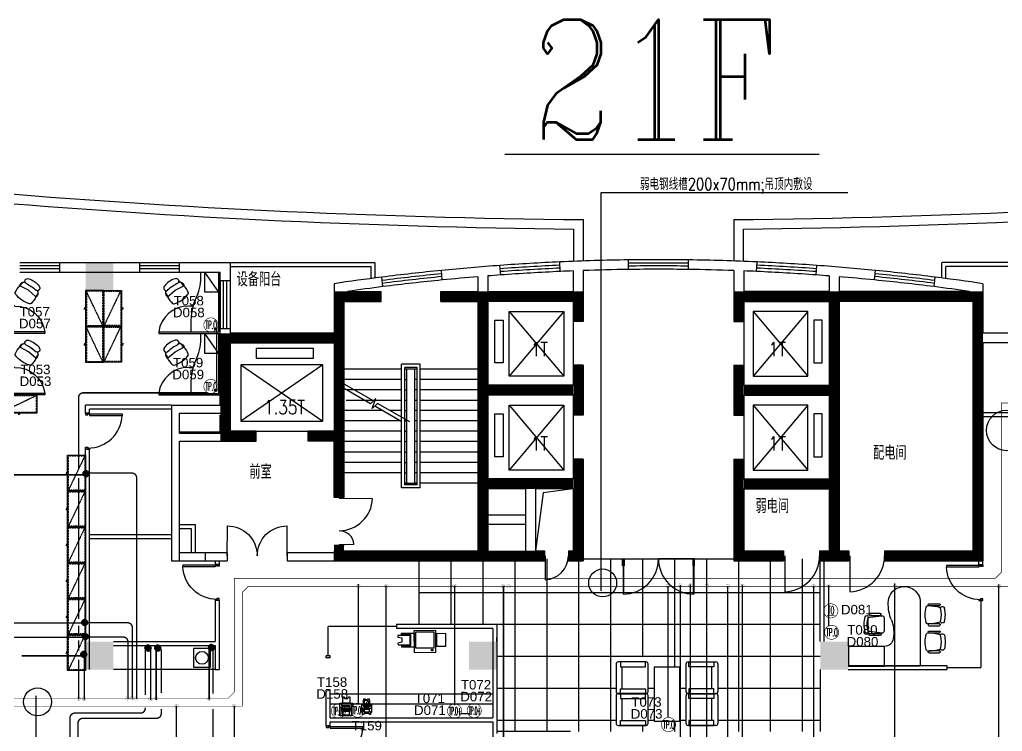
# Model space of a CAD drawing. Header units: millimetres. Extents: x 837 to 93978, y 508 to 34543.
# Drawn here: x 27248 to 58259, y 12070 to 34543 of the extents above; entities that cross this region are included whole.
import ezdxf
from ezdxf.enums import TextEntityAlignment as Align

# ---------------------------------------------------------------- set-up
doc = ezdxf.new("R2010")
doc.units = ezdxf.units.MM
doc.linetypes.add('ACAD_ISO04W100', pattern=[30.5, 24, -3, 0.5, -3])
doc.linetypes.add('DASH', pattern=[0.35, 0.25, -0.1])
for name, color, linetype in [('-', 8, 'Continuous'), ('F-fur', 8, 'Continuous'), ('PDS-V', 3, 'Continuous'), ('WINDOW', 8, 'Continuous'), ('WINDOW_TEXT', 8, 'Continuous'), ('图层1', 8, 'Continuous'), ('图层2', 8, 'Continuous'), ('图层3', 8, 'Continuous'), ('图层4', 8, 'Continuous'), ('电气设备', 4, 'Continuous'), ('电气连接线', 4, 'Continuous')]:
    doc.layers.add(name, color=color, linetype=linetype)
doc.styles.add('-宋体', font='romanc.shx', dxfattribs={"width": 0.8, "bigfont": 'hzfs3.shx'})
doc.styles.add('ARIAL', font='ARIAL.TTF')
doc.styles.add('IDQSTYLE', font='romanc.shx', dxfattribs={"width": 0.7, "bigfont": 'hzfs3.shx'})
doc.styles.add('SIMPLEX', font='SIMPLEX.SHX')

# ---------------------------------------------------------------- blocks, each defined once
blk = doc.blocks.new('A$C49FA00D0')
at = {"layer": '图层4'}
for p, q in [((22, 100), (22, 915)), ((22, 915), (62, 915)), ((62, 100), (62, 914)), ((22, 100), (62, 100))]:
    blk.add_line(p, q, dxfattribs=at)
for points in [[(0, 0), (45, 0), (45, 60), (22, 60), (22, 100), (0, 100), (0, 0), (0, 100)], [(900, 0), (855, 0), (855, 60), (877, 60), (877, 100), (900, 100), (900, 0), (900, 100)]]:
    blk.add_lwpolyline(points, close=True, dxfattribs=at)
at = {"layer": '图层4', "color": 8}
blk.add_arc((22, 60), 855, 0, 87.3185, dxfattribs=at)
blk = doc.blocks.new('A$C63C96F4B')
at = {"layer": '图层1', "color": 8, "linetype": 'DASH', "ltscale": 0.5}
blk.add_line((880, 20), (20, 430), dxfattribs=at)
at = {"layer": '图层1'}
for p in [(424, 480), (450, 450), (476, 480)]:
    blk.add_line(p, (450, 480), dxfattribs=at)
blk.add_lwpolyline([(0, 450), (900, 450), (900, 0), (0, 0)], close=True, dxfattribs=at)
at = {"layer": '图层1', "color": 8, "linetype": 'DASH', "ltscale": 0.5}
blk.add_lwpolyline([(20, 430), (880, 430), (880, 20), (20, 20)], close=True, dxfattribs=at)
blk = doc.blocks.new('A$C2497704E')
at = {"layer": '图层2'}
blk.add_blockref('A$C63C96F4B', (0, 0), dxfattribs=at)
blk = doc.blocks.new('A$C10FB1B64')
at = {"layer": 'F-fur'}
for p, q in [((40, 1540), (0, 1540)), ((0, 1540), (0, 0)), ((40, 1540), (40, 40)), ((965, 1360), (916, 1325)), ((921, 1319), (1083, 1131)), ((1083, 1131), (1199, 913)), ((340, 740), (40, 740)), ((690, 790), (690, 681)), ((1254, 939), (1203, 906)), ((1040, 40), (1540, 390)), ((1540, 490), (1540, 0)), ((40, 40), (1540, 40)), ((0, 0), (1540, 0))]:
    blk.add_line(p, q, dxfattribs=at)
blk.add_lwpolyline([(1540, 390), (1540, 40), (1040, 40), (1040, 390)], close=True, dxfattribs=at)
blk.add_circle((115, 115), 30, dxfattribs=at)
for centre, radius, start, end in [((-52, 804), 742, 358.9358, 82.8929), ((227, -991), 1734, 63.6429, 86.2684), ((1422, 1658), 1174, 248.814, 275.7904)]:
    blk.add_arc(centre, radius, start, end, dxfattribs=at)
for centre, major_axis, start_param, end_param in [((1079, 927), (-298, 298), -0.403049, 0.092097), ((923, 1322), (-5.14, 5.14), 0.308697, 1.430486), ((926, 1301), (-12.5, 12.5), -1.301454, -0.54503), ((1063, 1191), (-127, 127), -0.635982, 0.056251), ((1020, 1195), (-123, 123), -0.963916, -0.461556), ((1058, 1386), (14.8, 14.8), 3.597668, 3.80544), ((1055, 1390), (-17.6, 17.6), 2.376726, 2.802782), ((1050, 1406), (-29.2, 29.2), 2.757139, 3.432729), ((1121, 1355), (-35.2, 35.2), 0.395613, 1.540845), ((161, 500), (874, 874), 5.972474, 6.224567), ((1082, 1390), (-3.92, 3.92), 3.282962, 4.531988), ((1144, 1341), (-53.3, 53.3), -0.160476, 0.062201), ((1143, 1336), (55.9, 55.9), 0.164484, 1.361381), ((835, 962), (399, 399), 5.806759, 6.390282), ((787, 1169), (-30.2, 30.2), 0.086926, 1.163311), ((1438, 1374), (-513, 513), 1.094972, 1.677291), ((1131, 1091), (127, 127), 4.286808, 4.979041), ((1120, 1050), (-123, 123), 3.233819, 3.736179), ((1305, 1086), (-35.2, 35.2), 1.231418, 2.37665), ((1312, 1016), (14.8, 14.8), 2.108416, 2.316187), ((1315, 1012), (17.6, 17.6), 1.540277, 1.966334), ((1327, 1001), (-29.2, 29.2), -0.660466, 0.015124), ((1324, 1037), (3.92, 3.92), 6.094257, 7.343283), ((1301, 1112), (-53.3, 53.3), 2.710062, 2.932738), ((1296, 1113), (-55.9, 55.9), 2.981679, 4.178576), ((1012, 842), (30.2, 30.2), 3.179511, 4.25637), ((891, 1201), (-298, 298), 2.680166, 3.175312), ((1203, 913), (-5.14, 5.14), 1.341777, 2.463566), ((1185, 923), (12.5, 12.5), 4.888089, 5.644514)]:
    blk.add_ellipse(centre, major_axis=major_axis, ratio=1, start_param=start_param, end_param=end_param, dxfattribs=at)
blk = doc.blocks.new('A$C67443EF0')
at = {"layer": '图层4', "ltscale": 0.3}
for p, q in [((0, 1800), (0, 1760)), ((177, 1800), (0, 1800)), ((0, 1760), (177, 1760)), ((177, 1760), (177, 1800)), ((0, 0), (0, 40)), ((0, 40), (177, 40)), ((177, 0), (0, 0)), ((177, 40), (177, 0))]:
    blk.add_line(p, q, dxfattribs=at)
at = {"layer": '图层4'}
for p, q in [((0, 1787), (887, 1787)), ((0, 1773), (887, 1773)), ((0, 27), (887, 27)), ((0, 13), (887, 13))]:
    blk.add_line(p, q, dxfattribs=at)
at = {"layer": '图层4', "color": 8}
for p in [(0, 1780), (0, 20)]:
    blk.add_line(p, (0, 900), dxfattribs=at)
blk.add_arc((0, 1787), 887, 270, 0, dxfattribs=at)
blk.add_ellipse((0, 13), major_axis=(0, 887), ratio=1, start_param=4.712302, end_param=6.283098, dxfattribs=at)
blk = doc.blocks.new('A$C29CF194B')
at = {"layer": '图层2', "rotation": 270}
blk.add_blockref('A$C67443EF0', (0, 887), dxfattribs=at)
blk = doc.blocks.new('A$C71340A85')
at = {"layer": '图层3'}
blk.add_line((0, 887), (3770, 887), dxfattribs=at)
at = {"layer": '-'}
blk.add_blockref('A$C29CF194B', (985, 0), dxfattribs=at)
blk = doc.blocks.new('EQ-COPY')
at = {"layer": 'F-fur'}
for points in [[(295, 589), (-295, 589), (-295, 0), (295, 0)], [(-316, 421), (-568, 421), (-568, 84), (-316, 84)], [(253, 463), (-253, 463), (-253, 42), (253, 42)], [(295, 63), (295, 442), (631, 442), (631, 400), (379, 400), (379, 105), (631, 105), (631, 63)], [(731, 172), (626, 193), (626, 312), (731, 333), (731, 379), (400, 379), (400, 126), (731, 126)]]:
    blk.add_lwpolyline(points, close=True, dxfattribs=at)
blk.add_circle((-195, 528), 23.7, dxfattribs=at)
blk = doc.blocks.new('EQ-F')
at = {"layer": 'F-fur'}
blk.add_line((-160, -89), (-160, -37), dxfattribs=at)
for points in [[(-40, 224), (0, 224), (0, 0), (-320, 0), (-320, 224), (-280, 224)], [(-20, 17), (-20, 112), (-300, 112), (-300, 17)], [(-76, 204), (-40, 204), (-40, 296), (-62, 296), (-82, 268), (-238, 268), (-258, 296), (-280, 296), (-280, 204), (-244, 204)], [(-224, -20), (-244, -20), (-244, -151), (-264, -151), (-264, 0), (-56, 0), (-56, -151), (-76, -151), (-76, -20), (-96, -20)], [(-224, -20), (-244, -20), (-244, -184), (-201, -184), (-181, -164), (-139, -164), (-119, -184), (-76, -184), (-76, -20), (-96, -20)], [(-190, -54), (-160, -37), (-130, -54)], [(-136, -151), (-96, -111), (-136, -111), (-136, -151)]]:
    blk.add_lwpolyline(points, dxfattribs=at)
for points in [[(-244, 131), (-76, 131), (-76, 224), (-244, 224)], [(-240, 47), (-220, 47), (-220, 57), (-240, 57)], [(-240, 37), (-220, 37), (-220, 47), (-240, 47)], [(-240, 27), (-220, 27), (-220, 37), (-240, 37)], [(-240, 17), (-220, 17), (-220, 27), (-240, 27)], [(-96, 0), (-224, 0), (-224, -151), (-136, -151), (-136, -111), (-96, -111)], [(-220, 47), (-200, 47), (-200, 57), (-220, 57)], [(-220, 37), (-200, 37), (-200, 47), (-220, 47)], [(-220, 27), (-200, 27), (-200, 37), (-220, 37)], [(-220, 17), (-200, 17), (-200, 27), (-220, 27)], [(-216, 97), (-104, 97), (-104, 67), (-216, 67)], [(-200, 47), (-180, 47), (-180, 57), (-200, 57)], [(-200, 37), (-180, 37), (-180, 47), (-200, 47)], [(-200, 27), (-180, 27), (-180, 37), (-200, 37)], [(-200, 17), (-180, 17), (-180, 27), (-200, 27)], [(-180, 47), (-160, 47), (-160, 57), (-180, 57)], [(-180, 37), (-160, 37), (-160, 47), (-180, 47)], [(-180, 27), (-160, 27), (-160, 37), (-180, 37)], [(-180, 17), (-160, 17), (-160, 27), (-180, 27)], [(-160, 47), (-140, 47), (-140, 57), (-160, 57)], [(-160, 37), (-140, 37), (-140, 47), (-160, 47)], [(-160, 27), (-140, 27), (-140, 37), (-160, 37)], [(-160, 17), (-140, 17), (-140, 27), (-160, 27)], [(-140, 47), (-120, 47), (-120, 57), (-140, 57)], [(-140, 37), (-120, 37), (-120, 47), (-140, 47)], [(-140, 27), (-120, 27), (-120, 37), (-140, 37)], [(-140, 17), (-120, 17), (-120, 27), (-140, 27)], [(-120, 47), (-100, 47), (-100, 57), (-120, 57)], [(-120, 37), (-100, 37), (-100, 47), (-120, 47)], [(-120, 27), (-100, 27), (-100, 37), (-120, 37)], [(-120, 17), (-100, 17), (-100, 27), (-120, 27)], [(-100, 47), (-80, 47), (-80, 57), (-100, 57)], [(-100, 37), (-80, 37), (-80, 47), (-100, 47)], [(-100, 27), (-80, 27), (-80, 37), (-100, 37)], [(-100, 17), (-80, 17), (-80, 27), (-100, 27)]]:
    blk.add_lwpolyline(points, close=True, dxfattribs=at)
blk.add_circle((-46, 34), 15, dxfattribs=at)
blk = doc.blocks.new('EQ-P')
at = {"layer": 'F-fur'}
for p, q in [((-83, 335), (-83, 47)), ((-273, 263), (-165, 263)), ((-273, 227), (-165, 227)), ((-273, 191), (-165, 191)), ((-273, 155), (-165, 155)), ((-273, 119), (-165, 119))]:
    blk.add_line(p, q, dxfattribs=at)
for points in [[(-395, 0), (0, 0), (0, 403), (-83, 403), (-83, 367), (-395, 367)], [(-117, 317), (-117, 65), (-222, 65), (-222, 83), (-165, 83), (-165, 299), (-222, 299), (-222, 317)], [(-16, 363), (-67, 363), (-67, 390), (-16, 390)], [(193, 133), (139, 151), (139, 253), (193, 271), (193, 310), (0, 310), (0, 94), (193, 94)], [(-165, 299), (-165, 83), (-356, 83), (-356, 299)]]:
    blk.add_lwpolyline(points, close=True, dxfattribs=at)
blk = doc.blocks.new('M_A17ORW')
at = {"const_width": 0.02}
for points in [[(-0.481, -0.001), (-0.481, -0.308)], [(0.481, 0.001), (0.481, -0.691)]]:
    blk.add_lwpolyline(points, dxfattribs=at)
for centre, radius, start, end in [((-0.501, -0.003), 0.307, 274.2492, 0.2101), ((0.505, 0.002), 0.699, 180.2762, 268.0603)]:
    blk.add_arc(centre, radius, start, end)
blk = doc.blocks.new('30407095843192')
for radius in [55120, 55036, 54964, 54880]:
    blk.add_arc((0, -54995), radius, 89.2187, 90.7813)
at = {"style": 'SIMPLEX', "flags": 9}
blk.add_attdef('A', text='', height=1, dxfattribs=at).set_placement((0, 0), align=Align.MIDDLE)
blk = doc.blocks.new('30407095841268')
for radius in [55120, 55036, 54964, 54880]:
    blk.add_arc((0, -54995), radius, 89.2187, 90.7813)
at = {"style": 'SIMPLEX', "flags": 9}
blk.add_attdef('A', text='', height=1, dxfattribs=at).set_placement((0, 0), align=Align.MIDDLE)
blk = doc.blocks.new('30407095831224')
for radius in [55120, 55036, 54964, 54880]:
    blk.add_arc((0, -54995), radius, 89.2187, 90.7813)
at = {"style": 'SIMPLEX', "flags": 9}
blk.add_attdef('A', text='', height=1, dxfattribs=at).set_placement((0, 0), align=Align.MIDDLE)
blk = doc.blocks.new('30407095828800')
for radius in [55120, 55036, 54964, 54880]:
    blk.add_arc((0, -54995), radius, 89.2187, 90.7813)
at = {"style": 'SIMPLEX', "flags": 9}
blk.add_attdef('A', text='', height=1, rotation=360, dxfattribs=at).set_placement((0, 0), align=Align.MIDDLE)
blk = doc.blocks.new('30407095819464')
for radius in [55120, 55036, 54964, 54880]:
    blk.add_arc((0, -54995), radius, 89.2187, 90.7813)
at = {"style": 'SIMPLEX', "flags": 9}
blk.add_attdef('A', text='', height=1, dxfattribs=at).set_placement((0, 0), align=Align.MIDDLE)
blk = doc.blocks.new('_WBLK')
for p, q in [((-0.5, 0.5), (0.5, 0.5)), ((0.5, 0.167), (-0.5, 0.167)), ((0.5, -0.167), (-0.5, -0.167)), ((-0.5, -0.5), (0.5, -0.5))]:
    blk.add_line(p, q)
at = {"layer": 'WINDOW_TEXT', "style": 'SIMPLEX', "flags": 9}
blk.add_attdef('A', text='', height=1, dxfattribs=at).set_placement((0, 1.5), align=Align.MIDDLE)
blk = doc.blocks.new('_FZH')
blk.add_solid([(-0.5, -0.5), (0.5, -0.5), (-0.5, 0.5), (0.5, 0.5)])
blk = doc.blocks.new('M_A2ZXL')
blk.add_line((-0.472, 0), (-0.472, -1))
blk.add_arc((-0.5, 0), 1, 271.6231, 0)
blk = doc.blocks.new('M_A3PTU')
for p, q in [((-0.5, 0), (-0.499, -0.498)), ((0.5, 0), (0.499, -0.498))]:
    blk.add_line(p, q)
for centre, start, end in [((0.498, -0.001), 179.9237, 270.115), ((-0.498, -0.001), 269.885, 0.0763)]:
    blk.add_arc(centre, 0.498, start, end)
blk = doc.blocks.new('sczn1')
at = {"layer": '电气设备', "const_width": 15}
for points in [[(-99, 97, -1), (254, 97, -1.674875)], [(-99, 97, 1), (254, 97, 1.674875)]]:
    blk.add_lwpolyline(points, format="xyb", dxfattribs=at)
at = {"layer": '电气设备', "style": 'IDQSTYLE', "width": 0.4}
blk.add_text('TP.O', height=200, dxfattribs=at).set_placement((-58, -5))
blk = doc.blocks.new('sczn3')
at = {"layer": '电气设备', "const_width": 15}
for points in [[(-188, -21, -1), (166, -21, -1.674875)], [(-188, -21, 1), (166, -21, 1.674875)]]:
    blk.add_lwpolyline(points, format="xyb", dxfattribs=at)
at = {"layer": '电气设备', "style": 'IDQSTYLE', "width": 0.3}
blk.add_text('TP.O+', height=200, dxfattribs=at).set_placement((-146, -124))
blk = doc.blocks.new('sczn6')
at = {"layer": '电气设备', "const_width": 15}
for points in [[(-203, 23, -1), (151, 23, -1.674875)], [(-203, 23, 1), (151, 23, 1.674875)]]:
    blk.add_lwpolyline(points, format="xyb", dxfattribs=at)
blk.add_lwpolyline([(-124, -92), (68, -92)], dxfattribs=at)
at = {"layer": '电气设备', "style": 'IDQSTYLE', "width": 0.4}
blk.add_text('TO', height=200, dxfattribs=at).set_placement((-101, -64))
blk = doc.blocks.new('Scz4')
at = {"layer": '电气设备'}
for p, q in [((-74, -17), (10, 67)), ((-73, -35), (28, 65)), ((-71, 5), (-12, 64)), ((-68, -50), (42, 61)), ((-62, -62), (55, 54)), ((-54, -74), (66, 46)), ((-44, -83), (76, 37)), ((-33, -91), (84, 25)), ((-20, -97), (90, 12)), ((-5, -102), (94, -3)), ((13, -103), (96, -20)), ((36, -99), (92, -43))]:
    blk.add_line(p, q, dxfattribs=at)
at = {"layer": '电气设备', "const_width": 10}
blk.add_lwpolyline([(11, 67, -0.198912), (71, 42, -0.198912), (96, -18, -0.198912), (71, -78, -0.198912), (11, -103, -0.198912), (-49, -78, -0.198912), (-74, -18, -0.198912), (-49, 42, -0.198912)], format="xyb", close=True, dxfattribs=at)
blk = doc.blocks.new('A$C170833A6')
at = {"layer": '图层1'}
for p, q in [((1500, 1503), (1501, 2403)), ((1501, 2403), (2001, 2403)), ((2001, 2403), (2000, 1503)), ((676, 1605), (676, 1865)), ((696, 1885), (706, 1885)), ((726, 1865), (726, 1605)), ((770, 1866), (733, 1566)), ((1082, 1910), (820, 1910)), ((1169, 1566), (1131, 1866)), ((1176, 1865), (1176, 1605)), ((1206, 1885), (1196, 1885)), ((1226, 1605), (1226, 1865)), ((706, 1585), (696, 1585)), ((782, 1510), (1119, 1510)), ((1196, 1585), (1206, 1585)), ((2000, 1503), (1500, 1503)), ((2000, 1503), (1500, 1503)), ((2000, 1503), (1500, 1503)), ((2000, 603), (2000, 1503)), ((400, 604), (2000, 603)), ((433, 385), (433, 125)), ((463, 405), (453, 405)), ((483, 125), (483, 385)), ((933, 125), (933, 385)), ((953, 405), (963, 405)), ((983, 385), (983, 125)), ((1116, 385), (1116, 125)), ((1146, 405), (1136, 405)), ((1166, 125), (1166, 385)), ((1616, 124), (1616, 384)), ((1636, 404), (1646, 404)), ((1666, 384), (1666, 124)), ((453, 105), (463, 105)), ((963, 105), (953, 105)), ((1136, 105), (1146, 105)), ((1646, 104), (1636, 104))]:
    blk.add_line(p, q, dxfattribs=at)
for centre, radius, start, end in [((766, 1946), 37.5, 104.4432, 284.4432), ((950, 1232), 775, 75.4882, 104.4432), ((1135, 1946), 37.5, 255.4882, 75.4882), ((696, 1865), 20, 89.9657, 179.9657), ((706, 1865), 20, 359.9657, 89.9657), ((820, 1860), 50, 89.9657, 172.8407), ((950, 1232), 700, 75.4882, 104.4432), ((1082, 1860), 50, 7.0907, 89.9657), ((1196, 1865), 20, 89.9657, 179.9657), ((1206, 1865), 20, 359.9657, 89.9657), ((696, 1605), 20, 179.9657, 269.9657), ((706, 1605), 20, 269.9657, 359.9657), ((782, 1560), 50, 172.8407, 269.9657), ((1119, 1560), 50, 269.9657, 7.0907), ((1196, 1605), 20, 179.9657, 269.9657), ((1206, 1605), 20, 269.9657, 359.9657), ((1287, 1493), 214, 275.5003, 2.7155), ((400, 1004), 400, 89.9657, 269.9657), ((447, 421), 984, 66.6557, 92.7458), ((1153, 2160), 894, 249.3345, 279.9673), ((453, 385), 20, 89.9657, 179.9657), ((463, 385), 20, 359.9657, 89.9657), ((529, 407), 50, 104.2713, 178.8924), ((1398, 391), 919, 178.8924, 197.9895), ((708, -295), 775, 75.6601, 104.2713), ((18, 392), 919, 341.9419, 1.0389), ((887, 407), 50, 1.0389, 75.6601), ((953, 385), 20, 89.9657, 179.9657), ((963, 385), 20, 359.9657, 89.9657), ((1136, 385), 20, 89.9657, 179.9657), ((1146, 385), 20, 359.9657, 89.9657), ((1212, 407), 50, 104.2713, 178.8924), ((2081, 390), 919, 178.8924, 197.9895), ((1391, -296), 775, 75.6601, 104.2713), ((701, 391), 919, 341.9419, 1.0389), ((1570, 407), 50, 1.0389, 75.6601), ((1636, 384), 20, 89.9657, 179.9657), ((1646, 384), 20, 359.9657, 89.9657), ((453, 125), 20, 179.9657, 269.9657), ((463, 125), 20, 269.9657, 359.9657), ((550, 49), 50, 77.8305, 257.8305), ((572, 122), 50, 197.9895, 213.0883), ((709, 783), 800, 257.8305, 282.1009), ((709, 783), 700, 257.8305, 282.1009), ((866, 49), 50, 282.1009, 102.1009), ((845, 122), 50, 326.8431, 341.9419), ((953, 125), 20, 179.9657, 269.9657), ((963, 125), 20, 269.9657, 359.9657), ((1136, 125), 20, 179.9657, 269.9657), ((1146, 125), 20, 269.9657, 359.9657), ((1233, 49), 50, 77.8305, 257.8305), ((1254, 122), 50, 197.9895, 213.0883), ((1391, 782), 800, 257.8305, 282.1009), ((1391, 782), 700, 257.8305, 282.1009), ((1549, 49), 50, 282.1009, 102.1009), ((1528, 122), 50, 326.8431, 341.9419), ((1636, 124), 20, 179.9657, 269.9657), ((1646, 124), 20, 269.9657, 359.9657)]:
    blk.add_arc(centre, radius, start, end, dxfattribs=at)

msp = doc.modelspace()

# ---------------------------------------------------------------- linework, layer by layer
at = {"layer": 'PDS-V'}
for p, q in [((42556, 30294), (52476, 30294)), ((45599, 16505), (45599, 29083)), ((45599, 29083), (53382, 29083)), ((27762, 13191), (27762, 508))]:
    msp.add_line(p, q, dxfattribs=at)
for centre, radius in [((58398, 21574), 641), ((45646, 16756), 441), ((27813, 13001), 441)]:
    msp.add_circle(centre, radius, dxfattribs=at)
at = {"layer": 'WINDOW'}
for p, q in [((45032, 28231), (45032, 26923)), ((49783, 28231), (49783, 26923)), ((44730, 27932), (44730, 26923)), ((50085, 27932), (50085, 26923)), ((28508, 26875), (28508, 26573)), ((28508, 26875), (31028, 26875)), ((31028, 26875), (31028, 26573)), ((32288, 26875), (33894, 26875)), ((32288, 26573), (32288, 26875)), ((33894, 26875), (33894, 26295)), ((33894, 26875), (38455, 26875)), ((33894, 26749), (38329, 26749)), ((38336, 26373), (38336, 26743)), ((38462, 26390), (38462, 26869)), ((42428, 26481), (42406, 26783)), ((44310, 26591), (44297, 26894)), ((46465, 26654), (46460, 26957)), ((48350, 26654), (48355, 26957)), ((50505, 26591), (50518, 26894)), ((52388, 26481), (52409, 26783)), ((56354, 26390), (56354, 26869)), ((60921, 26875), (56360, 26875)), ((56480, 26373), (56480, 26743)), ((60921, 26749), (56486, 26749)), ((28508, 26573), (31028, 26573)), ((30317, 26573), (31073, 26573)), ((32288, 26573), (33579, 26573)), ((33579, 26295), (33579, 26573)), ((38712, 26112), (38674, 26412)), ((40586, 26324), (40557, 26625)), ((41706, 26425), (41706, 25962)), ((42021, 26451), (42021, 25962)), ((44717, 26609), (44717, 25962)), ((45032, 26620), (45032, 25017)), ((49783, 26620), (49783, 25017)), ((50098, 26609), (50098, 25962)), ((52794, 26451), (52794, 25962)), ((53109, 26425), (53109, 25962)), ((54229, 26324), (54259, 26625)), ((56103, 26112), (56141, 26412)), ((33894, 26295), (33579, 26295)), ((37170, 26205), (37170, 24639)), ((57645, 26205), (57645, 24639)), ((37598, 25962), (38651, 25962)), ((38651, 25647), (38651, 25962)), ((40541, 25647), (40541, 25962)), ((40541, 25962), (41706, 25962)), ((42021, 25962), (44717, 25962)), ((52794, 25962), (50098, 25962)), ((57217, 25962), (53109, 25962)), ((37485, 19454), (37485, 25647)), ((37485, 25647), (38651, 25647)), ((40541, 25647), (41706, 25647)), ((41706, 25647), (41706, 17772)), ((42021, 25647), (42021, 23007)), ((44717, 25647), (42021, 25647)), ((44717, 25647), (44717, 25017)), ((50098, 25647), (50098, 25017)), ((50098, 25647), (52794, 25647)), ((52794, 25647), (52794, 23007)), ((57330, 25647), (53109, 25647)), ((53109, 25647), (53109, 17772)), ((57330, 25647), (57330, 17772)), ((42699, 25329), (44421, 23283)), ((44421, 25329), (42699, 23283)), ((52116, 25329), (50394, 23283)), ((50394, 25329), (52116, 23283)), ((44717, 25017), (44717, 23631)), ((45032, 25017), (44717, 25017)), ((49783, 25017), (50098, 25017)), ((50098, 25017), (50098, 23631)), ((33894, 24783), (33579, 24783)), ((33579, 22371), (33579, 24783)), ((33894, 24783), (33894, 24639)), ((37170, 24639), (33894, 24639)), ((60921, 24639), (57645, 24639)), ((33894, 24324), (33894, 21552)), ((37170, 24324), (33894, 24324)), ((37170, 24324), (37170, 21552)), ((61230, 24336), (57645, 24336)), ((57645, 24324), (57645, 17457)), ((34228, 23642), (36820, 21869)), ((36820, 23642), (34228, 21869)), ((39299, 19756), (39299, 23662)), ((39892, 23662), (39299, 23662)), ((39892, 19756), (39892, 23662)), ((44717, 23631), (44717, 23001)), ((45032, 23631), (44717, 23631)), ((45032, 23631), (45032, 22056)), ((49783, 23631), (49783, 22056)), ((49783, 23631), (50098, 23631)), ((50098, 23631), (50098, 23001)), ((39299, 23511), (37485, 23511)), ((39400, 19857), (39400, 23561)), ((39791, 23561), (39400, 23561)), ((39791, 23511), (39400, 23511)), ((39470, 19907), (39470, 23511)), ((39722, 19907), (39722, 23511)), ((39791, 19857), (39791, 23561)), ((41706, 23511), (39892, 23511)), ((39299, 23183), (37485, 23183)), ((38411, 22503), (37485, 23038)), ((39400, 23183), (39470, 23183)), ((39791, 23183), (39722, 23183)), ((41706, 23183), (39892, 23183)), ((44711, 23001), (42021, 23001)), ((50104, 23001), (52794, 23001)), ((38317, 22412), (37485, 22892)), ((39299, 22856), (37548, 22856)), ((39400, 22856), (39470, 22856)), ((39791, 22856), (39722, 22856)), ((41706, 22856), (39892, 22856)), ((42021, 22686), (42021, 20040)), ((44711, 22686), (42021, 22686)), ((44717, 22686), (44717, 22056)), ((50098, 22686), (50098, 22056)), ((50104, 22686), (52794, 22686)), ((52794, 22686), (52794, 20040)), ((29327, 22119), (29327, 22371)), ((32036, 22371), (29327, 22371)), ((32036, 22371), (33579, 22371)), ((32036, 22371), (32036, 17457)), ((37548, 22528), (39299, 22528)), ((38485, 22576), (38317, 22412)), ((38376, 22261), (38485, 22576)), ((38544, 22426), (38376, 22261)), ((39305, 21841), (38451, 22335)), ((39557, 21841), (38544, 22426)), ((39400, 22528), (39470, 22528)), ((39722, 22528), (39791, 22528)), ((39892, 22528), (41706, 22528)), ((42699, 22368), (44421, 20322)), ((44421, 22368), (42699, 20322)), ((52116, 22368), (50394, 20322)), ((50394, 22368), (52116, 20322)), ((29453, 22119), (29327, 22119)), ((29453, 22119), (29453, 22245)), ((32036, 22245), (29453, 22245)), ((32288, 22119), (33579, 22119)), ((32288, 21489), (32288, 22119)), ((33579, 21552), (33579, 22056)), ((38683, 22200), (37485, 22200)), ((39299, 22200), (38935, 22200)), ((39400, 22200), (39470, 22200)), ((39791, 22200), (39722, 22200)), ((41706, 22200), (39892, 22200)), ((44717, 22056), (44717, 20670)), ((45032, 22056), (44717, 22056)), ((49783, 22056), (50098, 22056)), ((50098, 22056), (50098, 20670)), ((60417, 22125), (57645, 22125)), ((39299, 21873), (37485, 21873)), ((39400, 21873), (39470, 21873)), ((39791, 21873), (39722, 21873)), ((41706, 21873), (39892, 21873)), ((60417, 21999), (57645, 21999)), ((32288, 21533), (33579, 21533)), ((32288, 21489), (33579, 21489)), ((34713, 21552), (33894, 21552)), ((34713, 21552), (36351, 21552)), ((34713, 21237), (34713, 21552)), ((36351, 21237), (36351, 21552)), ((37170, 21552), (36351, 21552)), ((39299, 21545), (37485, 21545)), ((39400, 21545), (39470, 21545)), ((39791, 21545), (39722, 21545)), ((41706, 21545), (39892, 21545)), ((32288, 21237), (34713, 21237)), ((32288, 17457), (32288, 21237)), ((37170, 21237), (36351, 21237)), ((37170, 19454), (37170, 21237)), ((39299, 21218), (37485, 21218)), ((39400, 21218), (39470, 21218)), ((39791, 21218), (39722, 21218)), ((41706, 21218), (39892, 21218)), ((29453, 20985), (29327, 20985)), ((29327, 20940), (29327, 20985)), ((29327, 14023), (29327, 20940)), ((29453, 14023), (29453, 20985)), ((39299, 20890), (37485, 20890)), ((39400, 20890), (39470, 20890)), ((39791, 20890), (39722, 20890)), ((41706, 20890), (39892, 20890)), ((39299, 20562), (37485, 20562)), ((39400, 20562), (39470, 20562)), ((39791, 20562), (39722, 20562)), ((41706, 20562), (39892, 20562)), ((44717, 20670), (44717, 20040)), ((45032, 20670), (44717, 20670)), ((45032, 20670), (45032, 17457)), ((49783, 20670), (49783, 17457)), ((49783, 20670), (50098, 20670)), ((50098, 20670), (50098, 20040)), ((39299, 20235), (37485, 20235)), ((39400, 20235), (39470, 20235)), ((39791, 20235), (39722, 20235)), ((41706, 20235), (39892, 20235)), ((39470, 19907), (39400, 19907)), ((39400, 19907), (39451, 19907)), ((39791, 19857), (39400, 19857)), ((39470, 19907), (39791, 19907)), ((39791, 19907), (39722, 19907)), ((41706, 19907), (39892, 19907)), ((44717, 20040), (42021, 20040)), ((50098, 20040), (52794, 20040)), ((39892, 19756), (39299, 19756)), ((43212, 19725), (42021, 19725)), ((42021, 19725), (42021, 17772)), ((43212, 19725), (43212, 17772)), ((43527, 19725), (43527, 17772)), ((44717, 19725), (43527, 19725)), ((43764, 19597), (43527, 17772)), ((44717, 19725), (43764, 19597)), ((44717, 19725), (44717, 17772)), ((50098, 19725), (50098, 17772)), ((50098, 19725), (52794, 19725)), ((52794, 19725), (52794, 17772)), ((37485, 19454), (37170, 19454)), ((43218, 18899), (42021, 18899)), ((32792, 18594), (32288, 18594)), ((32666, 18468), (32288, 18468)), ((32666, 17712), (32666, 18468)), ((32792, 17712), (32792, 18594)), ((43218, 18597), (42021, 18597)), ((32036, 18276), (29453, 18276)), ((32036, 18150), (29453, 18150)), ((33800, 17709), (32288, 17709)), ((33107, 17709), (33107, 17457)), ((33800, 17709), (33800, 17457)), ((35690, 17709), (35690, 17457)), ((37170, 17709), (35690, 17709)), ((37485, 17942), (37170, 17942)), ((37170, 17772), (37170, 17457)), ((37170, 17772), (41706, 17772)), ((43527, 17772), (43809, 17772)), ((43809, 17772), (43809, 17457)), ((44565, 17772), (44565, 17457)), ((44565, 17772), (44717, 17772)), ((50098, 17772), (51358, 17772)), ((51358, 17772), (51358, 17457)), ((52492, 17772), (52794, 17772)), ((52492, 17772), (52492, 17457)), ((53109, 17772), (53411, 17772)), ((53411, 17772), (53411, 17457)), ((54545, 17772), (57330, 17772)), ((54545, 17772), (54545, 17457)), ((32036, 17457), (33800, 17457)), ((33422, 17457), (33422, 17342)), ((33548, 17457), (33548, 17342)), ((35690, 17457), (43809, 17457)), ((39848, 17520), (39848, 15441)), ((40856, 17520), (40856, 15441)), ((41864, 17520), (41864, 15441)), ((42872, 17520), (42872, 12070)), ((43880, 17520), (43880, 12070)), ((44565, 17457), (45032, 17457)), ((44888, 17520), (44888, 12070)), ((45896, 17520), (45896, 12070)), ((46904, 17520), (46904, 14433)), ((47912, 17520), (47912, 14092)), ((48920, 17520), (48920, 14265)), ((49783, 17457), (51358, 17457)), ((49928, 17520), (49928, 12070)), ((50936, 17520), (50936, 12070)), ((51944, 17520), (51944, 12070)), ((52492, 17457), (53411, 17457)), ((52511, 14905), (52511, 17614)), ((52637, 14905), (52637, 17614)), ((54545, 17457), (57645, 17457)), ((57519, 17331), (57519, 17457)), ((57645, 17331), (57645, 17457)), ((33548, 17342), (33422, 17342)), ((57645, 17331), (57519, 17331)), ((52511, 16449), (39848, 16449)), ((33422, 16208), (33422, 14905)), ((33548, 16208), (33422, 16208)), ((33548, 16208), (33548, 14023)), ((57582, 16197), (57582, 14086)), ((36987, 14452), (36987, 15378)), ((39138, 15378), (36987, 15378)), ((52511, 15441), (39138, 15441)), ((39138, 15441), (39138, 15315)), ((42305, 15441), (39138, 15441)), ((42179, 15315), (39138, 15315)), ((42179, 15315), (42179, 12499)), ((42305, 15441), (42305, 12007)), ((42305, 15315), (42305, 12007)), ((30209, 14905), (33422, 14905)), ((42305, 14905), (42305, 15031)), ((30209, 14779), (33422, 14779)), ((33422, 14779), (33422, 14023)), ((36924, 14389), (36924, 14452)), ((37050, 14452), (36924, 14452)), ((37050, 14389), (36924, 14389)), ((37050, 14389), (37050, 14452)), ((52511, 14433), (42305, 14433)), ((33422, 14023), (30209, 14023)), ((33422, 14023), (33548, 14023)), ((46070, 14202), (46070, 13320)), ((47015, 14265), (46133, 14265)), ((46994, 14265), (46205, 14265)), ((46205, 14265), (46205, 14109)), ((46205, 14109), (46994, 14109)), ((46263, 13412), (46263, 14109)), ((46994, 14109), (46994, 14265)), ((47078, 13320), (47078, 14202)), ((48276, 13320), (48276, 14202)), ((48339, 14265), (49221, 14265)), ((48361, 14265), (49150, 14265)), ((48361, 14109), (48361, 14265)), ((49150, 14109), (48361, 14109)), ((49092, 13412), (49092, 14109)), ((49150, 14265), (49150, 14109)), ((49284, 14202), (49284, 13320)), ((52511, 14023), (52511, 12070)), ((53393, 14149), (56511, 14149)), ((53393, 14023), (56511, 14023)), ((56511, 14149), (56511, 14023)), ((56511, 14086), (57582, 14086)), ((37050, 13381), (36924, 13381)), ((36924, 12247), (36924, 13381)), ((37050, 12499), (37050, 13381)), ((46070, 13425), (42305, 13425)), ((46205, 13257), (46205, 13412)), ((46205, 13412), (46994, 13412)), ((46994, 13412), (46994, 13257)), ((47273, 13425), (47078, 13425)), ((48276, 13425), (48081, 13425)), ((49150, 13412), (48361, 13412)), ((48361, 13412), (48361, 13257)), ((49150, 13257), (49150, 13412)), ((52511, 13425), (49284, 13425)), ((37050, 13255), (42179, 13255)), ((46070, 13203), (46070, 12321)), ((47015, 13266), (46133, 13266)), ((46133, 13257), (47015, 13257)), ((46994, 13266), (46205, 13266)), ((46205, 13266), (46205, 13111)), ((46994, 13257), (46205, 13257)), ((46205, 13111), (46994, 13111)), ((46263, 12413), (46263, 13111)), ((46994, 13111), (46994, 13266)), ((47078, 12321), (47078, 13203)), ((48276, 12321), (48276, 13203)), ((48339, 13266), (49221, 13266)), ((49221, 13257), (48339, 13257)), ((48361, 13266), (49150, 13266)), ((48361, 13111), (48361, 13266)), ((48361, 13257), (49150, 13257)), ((49150, 13111), (48361, 13111)), ((49092, 12413), (49092, 13111)), ((49150, 13266), (49150, 13111)), ((49284, 13203), (49284, 12321)), ((37050, 12940), (42179, 12940)), ((37050, 12499), (42179, 12499)), ((46070, 12417), (42305, 12417)), ((46205, 12258), (46205, 12413)), ((46205, 12413), (46994, 12413)), ((46994, 12413), (46994, 12258)), ((47273, 12417), (47078, 12417)), ((48276, 12417), (48081, 12417)), ((49150, 12413), (48361, 12413)), ((48361, 12413), (48361, 12258)), ((49150, 12258), (49150, 12413)), ((52511, 12417), (49284, 12417)), ((36924, 12247), (37050, 12247)), ((37050, 12247), (37050, 12373)), ((37050, 12373), (42179, 12373)), ((42179, 12373), (42179, 6098)), ((46133, 12258), (47015, 12258)), ((46994, 12258), (46205, 12258)), ((46904, 12258), (46904, 12070)), ((47912, 12394), (47912, 12070)), ((49221, 12258), (48339, 12258)), ((48361, 12258), (49150, 12258)), ((48920, 12258), (48920, 12070)), ((44629, 12070), (42305, 12070))]:
    msp.add_line(p, q, dxfattribs=at)
at = {"layer": 'WINDOW', "const_width": 315}
for points in [[(37328, 19454), (37328, 25804), (38651, 25804)], [(40541, 25804), (44875, 25804), (44875, 25017)], [(41864, 25804), (41864, 17614)], [(53897, 25804), (49940, 25804), (49940, 25017)], [(57488, 19334), (57488, 25804), (52952, 25804)], [(52952, 25804), (52952, 17614)], [(37170, 24481), (33737, 24481), (33737, 21394), (34713, 21394)], [(44875, 23631), (44875, 22056)], [(49940, 23631), (49940, 22056)], [(42021, 22843), (44711, 22843)], [(52794, 22843), (50104, 22843)], [(36351, 21394), (37170, 21394)], [(44875, 20670), (44875, 17614), (44565, 17614)], [(49940, 20670), (49940, 17614), (51358, 17614)], [(42021, 19882), (44711, 19882)], [(52794, 19882), (50104, 19882)], [(54545, 17614), (57488, 17614), (57488, 19334)], [(37328, 17709), (37328, 17942)], [(43809, 17614), (37328, 17614), (37328, 17772)], [(43809, 17614), (43061, 17614)], [(52492, 17614), (53411, 17614)]]:
    msp.add_lwpolyline(points, dxfattribs=at)
at = {"layer": 'WINDOW'}
for points in [[(42699, 25329), (44421, 25329), (44421, 23283), (42699, 23283)], [(52116, 25329), (50394, 25329), (50394, 23283), (52116, 23283)], [(42238, 25058), (42509, 25058), (42509, 23703), (42238, 23703)], [(52577, 25058), (52306, 25058), (52306, 23703), (52577, 23703)], [(36524, 24164), (34715, 24164), (34715, 23851), (36524, 23851)], [(36820, 23642), (34228, 23642), (34228, 21869), (36820, 21869)], [(42699, 22368), (44421, 22368), (44421, 20322), (42699, 20322)], [(52116, 22368), (50394, 22368), (50394, 20322), (52116, 20322)], [(42238, 22097), (42509, 22097), (42509, 20742), (42238, 20742)], [(52577, 22097), (52306, 22097), (52306, 20742), (52577, 20742)], [(33268, 14685), (32737, 14685), (32737, 14098), (33268, 14098)], [(48081, 14092), (47273, 14092), (47273, 12394), (48081, 12394)]]:
    msp.add_lwpolyline(points, close=True, dxfattribs=at)
msp.add_circle((33003, 14391), 201, dxfattribs=at)
for centre, radius, start, end in [((47408, 283648), 255428, 260.51987, 269.46723), ((47408, 283648), 255428, 270.53277, 279.48013), ((47408, 283648), 255730, 260.58224, 269.4001), ((47408, 283648), 255730, 270.5999, 279.41776), ((38329, 26743), 6.3, 0, 90), ((38455, 26869), 6.3, 0, 90), ((47408, -42488), 69451, 94.12996, 95.66113), ((47408, -42488), 69451, 90.78133, 92.5673), ((47408, -42488), 69451, 87.4327, 89.21867), ((47408, -42488), 69451, 84.33887, 85.87004), ((56360, 26869), 6.3, 90, 180), ((56486, 26743), 6.3, 90, 180), ((47408, -42488), 69451, 97.22379, 98.47661), ((47408, -42488), 69149, 94.72956, 95.66113), ((47408, -42488), 69149, 94.12996, 94.46771), ((47408, -42488), 69149, 92.22954, 92.5673), ((47408, -42488), 69149, 90.78133, 91.96836), ((47408, -42488), 69149, 88.03164, 89.21867), ((47408, -42488), 69149, 87.4327, 87.77046), ((47408, -42488), 69149, 85.53229, 85.87004), ((47408, -42488), 69149, 84.33887, 85.27044), ((47408, -42488), 69451, 81.52339, 82.77621), ((47408, -42488), 69149, 97.22379, 98.15537), ((47408, -42488), 69149, 81.84463, 82.77621), ((46133, 14202), 63, 90, 180), ((47015, 14202), 63, 0, 90), ((48339, 14202), 63, 90, 180), ((49221, 14202), 63, 0, 90), ((46133, 13320), 63, 180, 270), ((46133, 13203), 63, 90, 180), ((47015, 13320), 63, 270, 0), ((47015, 13203), 63, 0, 90), ((48339, 13320), 63, 180, 270), ((48339, 13203), 63, 90, 180), ((49221, 13320), 63, 270, 0), ((49221, 13203), 63, 0, 90), ((46133, 12321), 63, 180, 270), ((47015, 12321), 63, 270, 0), ((48339, 12321), 63, 180, 270), ((49221, 12321), 63, 270, 0)]:
    msp.add_arc(centre, radius, start, end, dxfattribs=at)
at = {"layer": '电气设备', "linetype": 'ACAD_ISO04W100', "ltscale": 30, "const_width": 18.9}
msp.add_lwpolyline([(58601, 22437), (58223, 22437), (58223, 17087), (58034, 16898), (34020, 16898), (34020, 13307), (33831, 13118), (17583, 13118), (17583, 12866), (34272, 12866), (34272, 16457), (34461, 16646), (58601, 16646)], dxfattribs=at)
at = {"layer": '电气设备', "const_width": 5.67}
for points in [[(37881, 16656, -1), (37992, 16656, -1.674875)], [(37881, 16656, 1), (37992, 16656, 1.674875)], [(38767, 16660, -1), (38878, 16660, -1.674875)], [(38767, 16660, 1), (38878, 16660, 1.674875)], [(40917, 16668, -1), (41028, 16668, -1.674875)], [(40917, 16668, 1), (41028, 16668, 1.674875)], [(42453, 16655, -1), (42565, 16655, -1.674875)], [(42453, 16655, 1), (42565, 16655, 1.674875)], [(42621, 16650, -1), (42732, 16650, -1.674875)], [(42621, 16650, 1), (42732, 16650, 1.674875)], [(47652, 16663, -1), (47763, 16663, -1.674875)], [(47652, 16663, 1), (47763, 16663, 1.674875)], [(48041, 16676, -1), (48153, 16676, -1.674875)], [(48041, 16676, 1), (48153, 16676, 1.674875)], [(48355, 16674, -1), (48467, 16674, -1.674875)], [(48355, 16674, 1), (48467, 16674, 1.674875)], [(48874, 16668, -1), (48985, 16668, -1.674875)], [(48874, 16668, 1), (48985, 16668, 1.674875)], [(49536, 16665, -1), (49647, 16665, -1.674875)], [(49536, 16665, 1), (49647, 16665, 1.674875)], [(49999, 16668, -1), (50111, 16668, -1.674875)], [(49999, 16668, 1), (50111, 16668, 1.674875)], [(52244, 16661, -1), (52356, 16661, -1.674875)], [(52244, 16661, 1), (52356, 16661, 1.674875)], [(52722, 16658, -1), (52833, 16658, -1.674875)], [(52722, 16658, 1), (52833, 16658, 1.674875)], [(54808, 16646, -1), (54920, 16646, -1.674875)], [(54808, 16646, 1), (54920, 16646, 1.674875)], [(58092, 16656, -1), (58204, 16656, -1.674875)], [(58092, 16656, 1), (58204, 16656, 1.674875)], [(29055, 13099, -1), (29166, 13099, -1.674875)], [(29055, 13099, 1), (29166, 13099, 1.674875)], [(29228, 13099, -1), (29340, 13099, -1.674875)], [(29228, 13099, 1), (29340, 13099, 1.674875)], [(30594, 13111, -1), (30706, 13111, -1.674875)], [(30594, 13111, 1), (30706, 13111, 1.674875)], [(30739, 13119, -1), (30851, 13119, -1.674875)], [(30739, 13119, 1), (30851, 13119, 1.674875)], [(30880, 13107, -1), (30992, 13107, -1.674875)], [(30880, 13107, 1), (30992, 13107, 1.674875)], [(31323, 13095, -1), (31435, 13095, -1.674875)], [(31323, 13095, 1), (31435, 13095, 1.674875)], [(31493, 13103, -1), (31604, 13103, -1.674875)], [(31493, 13103, 1), (31604, 13103, 1.674875)], [(33165, 13102, -1), (33276, 13102, -1.674875)], [(33165, 13102, 1), (33276, 13102, 1.674875)], [(32141, 12873, -1), (32253, 12873, -1.674875)], [(32141, 12873, 1), (32253, 12873, 1.674875)], [(33964, 12872, -1), (34076, 12872, -1.674875)], [(33964, 12872, 1), (34076, 12872, 1.674875)]]:
    msp.add_lwpolyline(points, format="xyb", dxfattribs=at)
at = {"layer": '电气连接线', "const_width": 44.1}
for points in [[(33463, 24817), (33463, 23066)], [(29318, 20171), (26793, 20171)], [(29106, 20072), (29106, 15617)], [(37936, 12941), (37936, 16726)], [(40972, 12896), (40972, 16682)], [(47708, 12526), (47708, 16645)], [(48101, 11791), (48101, 16696)], [(48414, 7186), (48414, 16709)], [(48931, 11716), (48931, 16702)], [(49595, 7668), (49595, 16644)], [(50057, 7701), (50057, 16702)], [(52780, 16687), (52780, 15387)], [(29247, 15495), (26747, 15495)], [(29106, 15404), (29106, 15181)], [(29288, 15038), (26808, 15038)], [(29106, 14947), (29106, 14622)], [(29292, 14618), (29292, 13072)], [(31210, 14692), (31210, 13223)], [(31380, 14664), (31380, 13058)], [(31556, 14694), (31556, 13058)], [(31717, 13282), (31717, 14656)], [(33228, 14690), (33228, 13071)], [(33345, 14655), (33345, 13259)], [(29221, 14455), (27306, 14455)], [(29106, 14338), (29106, 13078)], [(32196, 2198), (32196, 12880)], [(33345, 12777), (33345, 11592)], [(34019, 2281), (34019, 12880)], [(37464, 12576), (37763, 12576)], [(41151, 12626), (41450, 12626)]]:
    msp.add_lwpolyline(points, dxfattribs=at)
for points in [[(33170, 22760), (29257, 22760, 0.414214), (29106, 22609), (29106, 20348)], [(29400, 20226), (30788, 20226, -0.414214), (30939, 20074), (30939, 13094)], [(55911, 2222), (55008, 2222, -0.414214), (54857, 2373), (54857, 16744)], [(39393, 2569), (38957, 2569, -0.414214), (38806, 2720), (38806, 16685)], [(42145, 10903), (42365, 10903, 0.414214), (42516, 11054), (42516, 16670)], [(52663, 5699), (52459, 5699, -0.414214), (52308, 5850), (52308, 16674)], [(57636, 2254), (57996, 2254, 0.414214), (58147, 2405), (58147, 16712)], [(29356, 15500), (30651, 15500, -0.414214), (30803, 15349), (30803, 13106)], [(29379, 15049), (30513, 15049, -0.414214), (30664, 14898), (30664, 13094)], [(31210, 12813), (31210, 12797, -0.414214), (31059, 12646), (28987, 12646, 0.414214), (28836, 12495), (28836, 11650)], [(29090, 11596), (29090, 12332, -0.414214), (29241, 12483), (31566, 12483, 0.414214), (31717, 12634), (31717, 12777)]]:
    msp.add_lwpolyline(points, format="xyb", dxfattribs=at)

# ---------------------------------------------------------------- block references
at = {"layer": 'WINDOW'}
for name, p, xscale, yscale, zscale in [('_WBLK', (27878, 26724), 1260, 302.4000000005144, 1260), ('_FZH', (29768, 26434), 882, 882, 1008), ('_WBLK', (31658, 26724), 1260, 302.4000000005144, 1260), ('30407095819464', (47408, 26806), 1.260000000009313, 1.259999999998399, 1.26), ('M_A3PTU', (34745, 17614), 1890, -1890, 1890), ('A$C71340A85', (45032, 16402), 1.260000000009313, 1.259999999998399, 1.26), ('_FZH', (29768, 14464), 882, 882, 1008), ('_FZH', (41864, 14464), 882, 882, 1008), ('_FZH', (52952, 14464), 882, 882, 1008)]:
    msp.add_blockref(name, p, dxfattribs=dict(at, xscale=xscale, yscale=yscale, zscale=zscale))
for name, p, xscale, yscale, zscale, rotation in [('30407095828800', (43360, 26687), 1.25999999998999, 1.259999999998399, 1.26, 3.348626248073991), ('30407095831224', (51455, 26687), 1.25999999998999, 1.259999999998399, 1.26, 356.651373751926), ('A$C10FB1B64', (26101, 24632), -1.259999999998399, 1.259999999998399, 1.26, 270), ('A$C10FB1B64', (33579, 24632), 1.259999999998399, 1.259999999998399, 1.26, 90), ('30407095841268', (39632, 26368), 1.260000000013585, 1.259999999998399, 1.26, 6.442464097904608), ('30407095843192', (55183, 26368), 1.260000000013585, 1.259999999998399, 1.26, 353.5575359020953), ('_WBLK', (33737, 25539), 1512, 315.0000000030814, 1512, 270), ('A$C2497704E', (29894, 25993), -1.259999999998399, 1.259999999998399, 1.26, 90), ('A$C2497704E', (29894, 25993), 1.259999999998399, 1.259999999998399, 1.26, 270), ('A$C2497704E', (29894, 24859), -1.259999999998399, 1.259999999998399, 1.26, 90), ('A$C2497704E', (29894, 24859), 1.259999999998399, 1.259999999998399, 1.26, 270), ('A$C10FB1B64', (26101, 22692), -1.259999999998399, 1.259999999998399, 1.26, 270), ('A$C10FB1B64', (33579, 22692), 1.259999999998399, 1.259999999998399, 1.26, 90), ('A$C2497704E', (26666, 22692), -1.260000000009313, 1.259999999998399, 1.26, 180), ('A$C49FA00D0', (29327, 22119), 1.259999999998399, 1.259999999998399, 1.26, 270), ('A$C2497704E', (29327, 19658), 1.259999999998399, 1.259999999998399, 1.26, 90), ('A$C2497704E', (29327, 18524), 1.259999999998399, 1.259999999998399, 1.26, 90), ('M_A17ORW', (37328, 18698), 1512, 1512, 1512, 90), ('A$C2497704E', (29327, 17390), 1.259999999998399, 1.259999999998399, 1.26, 90), ('A$C2497704E', (29327, 16256), 1.259999999998399, 1.259999999998399, 1.26, 90), ('M_A2ZXL', (44187, 17614), -756, -756, 756, 180), ('M_A2ZXL', (51925, 17614), -1134, -1134, 1134, 180), ('M_A2ZXL', (53978, 17614), -1134, -1134, 1134, 180), ('A$C49FA00D0', (33548, 17342), -1.259999999998399, 1.259999999998399, 1.26, 90), ('A$C49FA00D0', (57645, 17331), -1.259999999998399, 1.259999999998399, 1.26, 90), ('A$C170833A6', (56429, 16644), -1.259999999998399, 1.259999999998399, 1.26, 90), ('A$C2497704E', (29327, 15122), 1.259999999998399, 1.259999999998399, 1.26, 90), ('EQ-COPY', (40035, 15249), 1.162931330425458, 1.162931330491119, 1.162931330472102, 180.3063832505432), ('A$C2497704E', (29327, 13988), 1.259999999998399, 1.259999999998399, 1.26, 90), ('A$C49FA00D0', (36924, 12247), 1.259999999998399, 1.259999999998399, 1.26, 270)]:
    msp.add_blockref(name, p, dxfattribs=dict(at, xscale=xscale, yscale=yscale, zscale=zscale, rotation=rotation))
at = {"layer": 'WINDOW', "extrusion": (0, 0, -1), "yscale": 1.020599999996193, "zscale": -1.020599999999999}
for name, p, xscale, rotation in [('EQ-P', (-37349, 12960), 1.020600000070353, 89.82705386733137), ('EQ-F', (-38357, 12906), 1.02060000007398, 179.8270538675362)]:
    msp.add_blockref(name, p, dxfattribs=dict(at, xscale=xscale, rotation=rotation))
at = {"layer": '电气连接线', "xscale": 1.260000000009313, "yscale": 1.259999999998399, "zscale": 1.26}
for name, p in [('sczn1', (33184, 24784)), ('sczn1', (33184, 22841)), ('Scz4', (29327, 20231)), ('sczn6', (52880, 15847)), ('Scz4', (29285, 15528)), ('sczn1', (52774, 15077)), ('Scz4', (29306, 15085)), ('Scz4', (29256, 14524)), ('Scz4', (31284, 14724)), ('Scz4', (31591, 14724)), ('Scz4', (33286, 14738)), ('sczn3', (37321, 12739)), ('sczn3', (37928, 12764)), ('sczn3', (40987, 12739)), ('sczn3', (41606, 12752)), ('sczn1', (47628, 12162))]:
    msp.add_blockref(name, p, dxfattribs=at)

# ---------------------------------------------------------------- texts
at = {"layer": 'PDS-V', "style": 'IDQSTYLE', "width": 0.8}
for s, height, p in [('21F', 3780, (43389, 30763)), ('弱电钢线槽200x70mm;吊顶内敷设', 378, (46821, 29162))]:
    msp.add_text(s, height=height, dxfattribs=at).set_placement(p)
at = {"layer": 'PDS-V', "style": 'ARIAL'}
for s, p in [('T058', (32582, 25671)), ('T057', (27723, 25321)), ('D058', (32586, 25297)), ('D057', (27727, 24948)), ('T053', (27743, 23499)), ('T059', (32563, 23712)), ('D053', (27747, 23126)), ('D059', (32567, 23338)), ('D081', (53666, 15915)), ('T080', (53842, 15275)), ('D080', (53846, 14901)), ('T158', (37108, 13625)), ('T072', (41649, 13542)), ('D158', (37112, 13251)), ('T071', (40191, 13112)), ('D072', (41653, 13169)), ('T073', (47028, 12997)), ('D071', (40194, 12738)), ('D073', (47032, 12623)), ('T159', (38202, 12251))]:
    msp.add_text(s, height=300, dxfattribs=at).set_placement(p, align=Align.MIDDLE)
at = {"layer": 'WINDOW', "style": '-宋体', "width": 0.8}
for s, p in [('设备阳台', (34096, 26123)), ('1T', (43381, 23919)), ('1T', (50885, 23919)), ('1.35T', (34955, 22091)), ('1T', (43381, 20935)), ('1T', (50885, 20935)), ('配电间', (54179, 20647)), ('前室', (34496, 20048)), ('弱电间', (50470, 18965))]:
    msp.add_text(s, height=441, dxfattribs=at).set_placement(p)

doc.saveas('drawing.dxf')
